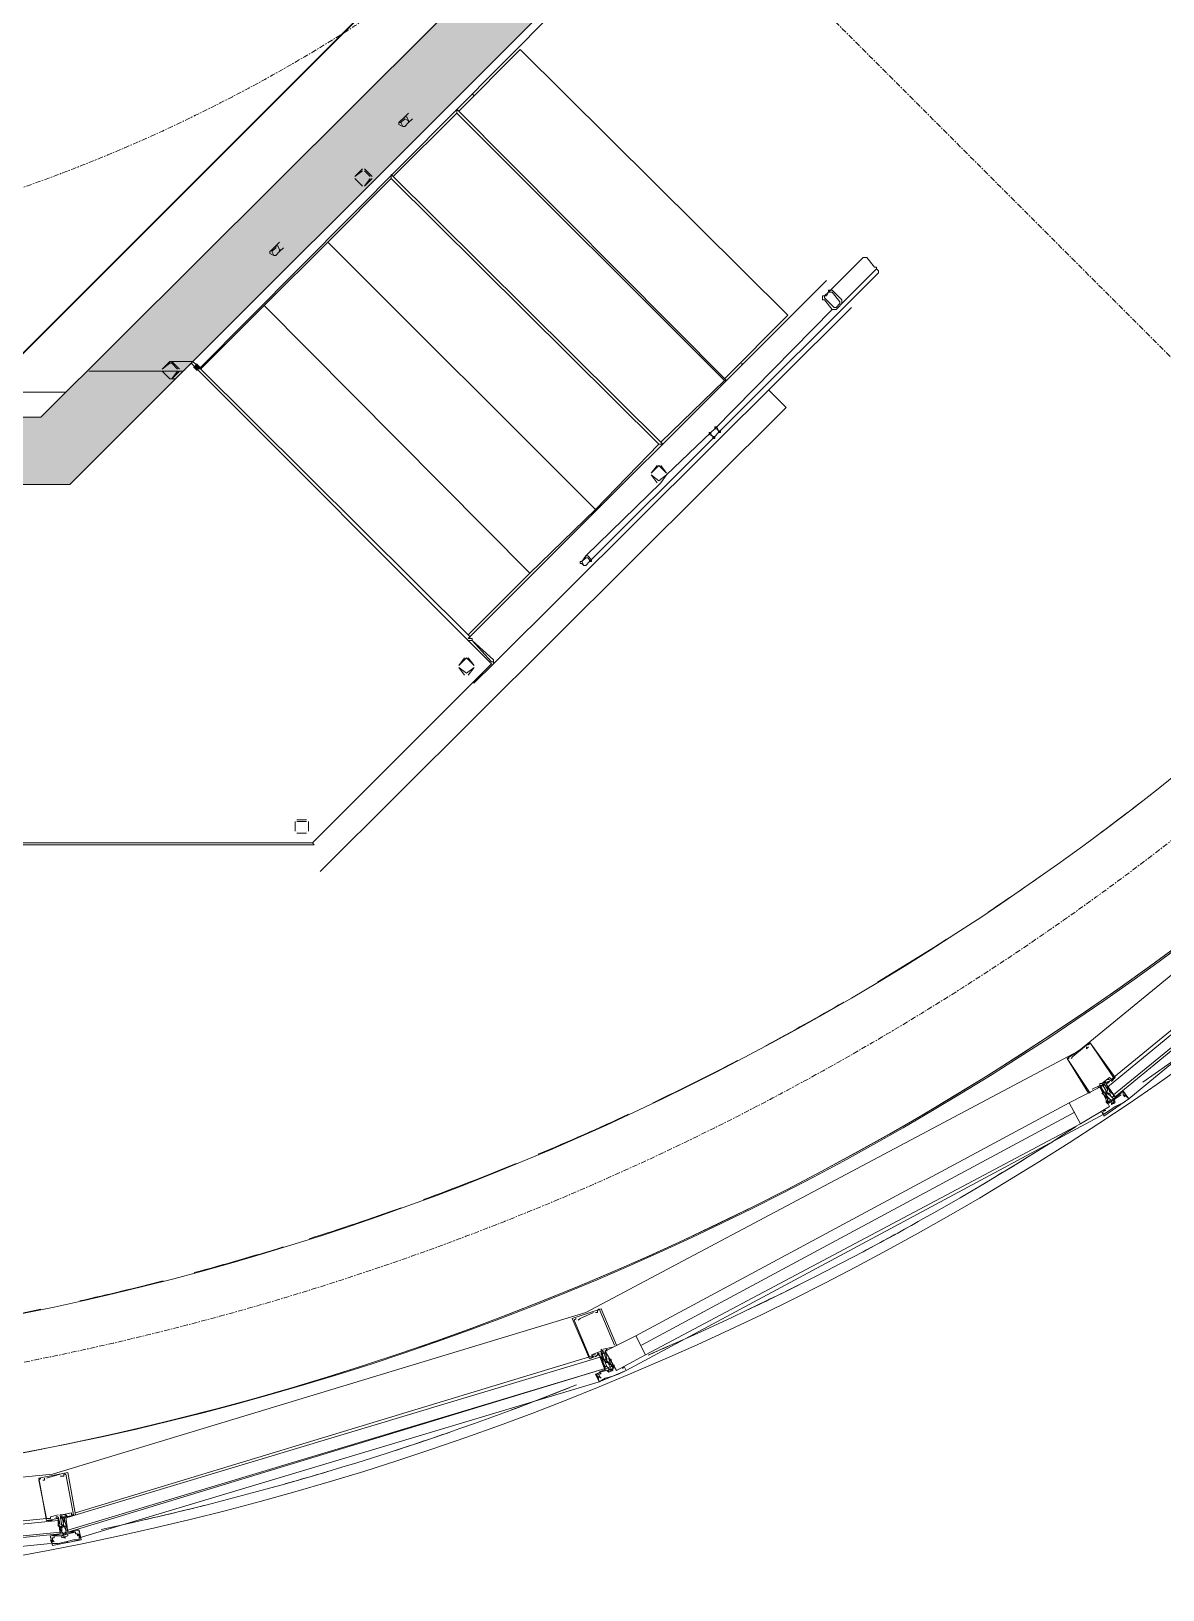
# Model space of a CAD drawing. Header units: millimetres. Extents: x 223 to 147055, y -17460 to 24540.
# Drawn here: x 103424 to 105912, y -11471 to -8044 of the extents above; entities that cross this region are included whole.
import ezdxf

# ---------------------------------------------------------------- set-up
doc = ezdxf.new("R2010")
doc.units = ezdxf.units.MM
doc.linetypes.add('ADSK_Линия сетки', pattern=[21, 12, -3, 3, -3])
for name, color, linetype, lineweight in [('A-ANNO-DIMS', 7, 'Continuous', 9), ('S-GRID', 7, 'Continuous', 9), ('раб осв', 7, 'Continuous', 40), ('ЭЛ', 250, 'Continuous', 50)]:
    doc.layers.add(name, color=color, linetype=linetype, lineweight=lineweight)
for name, color, linetype in [('PDF _A-AREA', 7, 'Continuous'), ('PDF _A-CLNG', 7, 'Continuous'), ('PDF _A-DETL', 7, 'Continuous'), ('PDF _A-DETL-GENF', 7, 'Continuous'), ('PDF _A-FLOR', 7, 'Continuous'), ('PDF _A-GLAZ', 7, 'Continuous'), ('PDF _A-GLAZ-CURT', 7, 'Continuous'), ('PDF _A-GLAZ-CWMG', 7, 'Continuous'), ('PDF _A-WALL', 7, 'Continuous'), ('PDF _A-WALL-PATT', 7, 'Continuous'), ('PDF _I-WALL', 7, 'Continuous'), ('PDF _S-BEAM', 7, 'Continuous'), ('PDF _S-FSTN', 7, 'Continuous')]:
    doc.layers.add(name, color=color, linetype=linetype)
doc.styles.add('GOST Common_I_6', font='ARIALN.TTF', dxfattribs={"height": 125})
doc.dimstyles.new('Диагональ_-_Gost_2_5мм', dxfattribs={"dimscale": 304.8, "dimtxt": 125.714375, "dimasz": 0.492126, "dimexe": 0.393701, "dimexo": 0.246063, "dimgap": 0.287073, "dimtad": 1, "dimdec": 0, "dimzin": 0, "dimdsep": 46, "dimtxsty": 'GOST Common_I_6', "dimsah": 1, "dimcen": 0.09, "dimdle": 0.393701, "dimazin": 0, "dimtfac": 1, "dimtdec": 4, "dimtix": 1, "dimtmove": 0, "dimatfit": 3, "dimfxl": 1, "dimtvp": 1, "dimtfill": 1, "dimtolj": 1, "dimtzin": 0, "dimarcsym": 2})

# ---------------------------------------------------------------- blocks, each defined once
blk = doc.blocks.new('*D338')
at = {"layer": 'A-ANNO-DIMS', "color": 0, "lineweight": -2, "transparency": 16777216}
for p, q in [((92115.2, 13595.1), (91913.7, 13796.7)), ((86612.7, 11315.9), (86612.7, 11600.9))]:
    blk.add_line(p, q, dxfattribs=at)
blk.add_arc((86612.7, 19097.7), 7616.7, 271.12837, 313.87163, dxfattribs=at)
at = {"layer": 'A-ANNO-DIMS', "color": 0, "transparency": 16777216}
for points in [[(91873.9, 13624.6), (91908.9, 13588.9), (91998.5, 13711.8)], [(86762.9, 11457.4), (86762.4, 11507.4), (86612.7, 11480.9)]]:
    blk.add_solid(points, dxfattribs=at)
at = {"layer": 'Defpoints', "color": 0, "transparency": 16777216}
for p in [(86612.7, 19097.7), (92168.2, 13542.1), (88584, 11740.4), (86612.7, 11240.9)]:
    blk.add_point(p, dxfattribs=at)
at = {"layer": 'A-ANNO-DIMS', "color": 0, "transparency": 16777216, "insert": (89470.1, 12199.3), "char_height": 125, "width": 588.088, "attachment_point": 5, "rotation": 22.5, "style": 'GOST Common_I_6', "bg_fill": 3, "box_fill_scale": 1.1, "bg_fill_color": 256, "bg_fill_true_color": 13158600, "bg_fill_transparency": 0}
blk.add_mtext('\\A1;45.00°', dxfattribs=at)
blk = doc.blocks.new('оси')
at = {"layer": 'S-GRID', "linetype": 'ADSK_Линия сетки'}
blk.add_line((86612.7, 19097.7), (92851.2, 12859.1), dxfattribs=at)
blk.add_arc((86612.7, 19097.7), 6000, 192.09621, 182.95219, dxfattribs=at)
at = {"layer": 'A-ANNO-DIMS'}
dim = blk.add_angular_dim_3p(base=(88584, 11740.4), center=(86612.7, 19097.7), p1=(86612.7, 11240.9), p2=(92168.2, 13542.1), dimstyle='Диагональ_-_Gost_2_5мм', override={"dimpost": '<>', "dimfxl": 6013.290219}, dxfattribs=at)
dim.commit()
dim.dimension.update_dxf_attribs({"geometry": '*D338', "text_midpoint": (89470.1, 12199.3)})
at = {"layer": 'S-GRID', "linetype": 'ADSK_Линия сетки'}
blk.add_arc((86612.7, 19097.7), 3500, 177.3315, 161.4375, dxfattribs=at)

msp = doc.modelspace()

# ---------------------------------------------------------------- hatches: boundary and pattern name
at = {"layer": 'PDF _A-GLAZ-CWMG', "lineweight": 15, "transparency": 33554559}
for points in [[(105790.5, -10395.8), (105786.3, -10395.8), (105786.3, -10400.1), (105790.5, -10404.3), (105794.7, -10400.1), (105794.7, -10395.8)], [(104702.6, -10975.8), (104698.3, -10975.8), (104698.3, -10980), (104702.6, -10984.2), (104706.8, -10980), (104706.8, -10975.8)]]:
    msp.add_hatch(color=256, dxfattribs=at).paths.add_polyline_path(points)
at = {"layer": 'PDF _A-WALL-PATT', "lineweight": 15, "true_color": 0xc0c0c0, "transparency": 33554559}
h = msp.add_hatch(color=9, dxfattribs=at)
h.paths.add_polyline_path([(104643.3, -7695), (103551.1, -8787.2), (103551.1, -8791.4), (103546.9, -8791.4), (103445.3, -8893), (101150.8, -8893), (101150.8, -7695), (102928.8, -7695), (102928.8, -7542.6), (101150.8, -7542.6), (101150.8, -7381.7), (101002.7, -7381.7), (101002.7, -9043.5), (101150.8, -9043.5), (101150.8, -9041.2), (103508.8, -9041.2), (103758.5, -8791.4), (103762.8, -8791.4), (103762.8, -8787.2), (103779.7, -8774.5), (103779.7, -8770.2), (105363, -7187), (105257.1, -7081.2), (104795.7, -7542.6), (103728.9, -7542.6), (103728.9, -7695)])
h.paths.add_polyline_path([(103750.1, -8787.2), (103750.1, -8791.4), (103733.1, -8808.3), (103745.8, -8791.4)], flags=16)
h.paths.add_polyline_path([(103728.9, -8774.5), (103712, -8787.2), (103728.9, -8770.2)], flags=16)
at = {"layer": 'PDF _S-BEAM', "lineweight": 15, "transparency": 33554559}
msp.add_hatch(color=256, dxfattribs=at).paths.add_polyline_path([(103788.2, -8774.5), (103783.9, -8778.7), (103779.7, -8782.9), (103783.9, -8787.2), (103788.2, -8791.4), (103792.4, -8787.2), (103796.6, -8782.9), (103792.4, -8778.7)])

# ---------------------------------------------------------------- linework, layer by layer
at = {"layer": 'PDF _A-AREA', "lineweight": 15}
for points in [[(104393.5, -8181.8), (104397.8, -8186.1)], [(104986.2, -8774.5), (104986.2, -8778.7)], [(105045.5, -8833.7), (105083.6, -8871.8), (104059.1, -9892.1)]]:
    msp.add_lwpolyline(points, dxfattribs=at)
at = {"layer": 'PDF _A-CLNG', "lineweight": 15}
for centre, radius, start, end in [((102245.5, -5078.7), 6399.7, 300.56416, 301.79992), ((102246.6, -5080.6), 6397.5, 298.03151, 299.26768), ((102246.6, -5080.7), 6397.4, 295.49924, 296.74091), ((102244.1, -5075.3), 6403.4, 293.33542, 294.20818), ((102246.7, -5081.3), 6396.8, 290.43441, 291.67621), ((102246.9, -5082), 6396.1, 287.90733, 289.14927), ((102246.3, -5080.4), 6397.8, 285.37527, 286.61688), ((102246, -5079.2), 6399.1, 282.84307, 284.08992)]:
    msp.add_arc(centre, radius, start, end, dxfattribs=at)
at = {"layer": 'PDF _A-DETL', "lineweight": 15}
msp.add_circle((102256, -5079.1), 6197.2, dxfattribs=at)
at = {"layer": 'PDF _A-DETL-GENF', "lineweight": 15}
for points in [[(105799, -10353.5), (105807.4, -10345), (105752.4, -10268.8), (105701.6, -10302.7), (105748.2, -10378.9)], [(105710.1, -10302.7), (105714.3, -10298.5), (105739.7, -10277.3)], [(105743.9, -10277.3), (105743.9, -10281.5), (105748.2, -10277.3)], [(105748.2, -10273.1), (105752.4, -10268.8), (105803.2, -10345), (105799, -10349.3), (105794.7, -10345), (105777.8, -10357.7), (105782, -10362), (105773.6, -10362), (105756.6, -10370.4)], [(105748.2, -10273.1), (105748.2, -10273.1)], [(105748.2, -10277.3), (105748.2, -10277.3)], [(105752.4, -10378.9), (105701.6, -10302.7), (105705.8, -10302.7)], [(105710.1, -10302.7), (105710.1, -10302.7)], [(105714.3, -10298.5), (105714.3, -10298.5)], [(105714.3, -10298.5), (105714.3, -10298.5)], [(105743.9, -10281.5), (105743.9, -10281.5)], [(105794.7, -10345), (105794.7, -10345)], [(105756.6, -10374.7), (105756.6, -10374.7)], [(105782, -10378.9), (105773.6, -10366.2), (105769.3, -10366.2)], [(105769.3, -10370.4), (105769.3, -10370.4)], [(105794.7, -10378.9), (105799, -10387.4), (105790.5, -10378.9), (105777.8, -10357.7), (105773.6, -10357.7), (105773.6, -10362), (105786.3, -10383.1), (105794.7, -10391.6), (105799, -10395.8), (105803.2, -10395.8), (105807.4, -10391.6)], [(105773.6, -10362), (105773.6, -10362)], [(105773.6, -10366.2), (105773.6, -10366.2)], [(105773.6, -10366.2), (105773.6, -10366.2)], [(105777.8, -10366.2), (105777.8, -10362), (105782, -10362), (105782, -10357.7)], [(105777.8, -10366.2), (105777.8, -10366.2)], [(105777.8, -10378.9), (105782, -10383.1), (105790.5, -10391.6), (105786.3, -10383.1), (105786.3, -10374.7), (105790.5, -10378.9), (105786.3, -10383.1), (105794.7, -10378.9), (105790.5, -10378.9)], [(105807.4, -10387.4), (105803.2, -10383.1), (105794.7, -10374.7), (105786.3, -10357.7), (105786.3, -10353.5), (105782, -10357.7), (105790.5, -10370.4), (105790.5, -10374.7)], [(105782, -10357.7), (105782, -10357.7)], [(105782, -10357.7), (105782, -10357.7)], [(105782, -10357.7), (105782, -10357.7)], [(105782, -10362), (105782, -10362)], [(105786.3, -10353.5), (105786.3, -10353.5)], [(105786.3, -10357.7), (105786.3, -10357.7)], [(105786.3, -10374.7), (105786.3, -10374.7)], [(105790.5, -10349.3), (105794.7, -10349.3)], [(105790.5, -10353.5), (105790.5, -10357.7), (105794.7, -10353.5)], [(105790.5, -10357.7), (105790.5, -10357.7)], [(105794.7, -10349.3), (105794.7, -10349.3)], [(105794.7, -10353.5), (105794.7, -10353.5)], [(105794.7, -10353.5), (105794.7, -10353.5)], [(105794.7, -10374.7), (105794.7, -10374.7)], [(105820.1, -10383.1), (105807.4, -10391.6), (105794.7, -10400.1), (105799, -10395.8)], [(105799, -10353.5), (105799, -10353.5)], [(105803.2, -10383.1), (105803.2, -10387.4), (105799, -10387.4), (105803.2, -10391.6), (105820.1, -10378.9)], [(105803.2, -10383.1), (105803.2, -10383.1)], [(105820.1, -10378.9), (105820.1, -10378.9)], [(105820.1, -10383.1), (105820.1, -10383.1)], [(105824.4, -10378.9), (105824.4, -10378.9)], [(105824.4, -10378.9), (105824.4, -10378.9)], [(105828.6, -10383.1), (105828.6, -10383.1)], [(105828.6, -10383.1), (105837.1, -10391.6), (105828.6, -10383.1)], [(105786.3, -10417), (105782, -10417), (105782, -10421.2)], [(105790.5, -10395.8), (105790.5, -10391.6), (105794.7, -10391.6)], [(105790.5, -10391.6), (105790.5, -10391.6)], [(105803.2, -10391.6), (105794.7, -10395.8), (105790.5, -10400.1), (105794.7, -10400.1)], [(105794.7, -10391.6), (105794.7, -10391.6)], [(105794.7, -10395.8), (105794.7, -10395.8)], [(105794.7, -10400.1), (105794.7, -10400.1)], [(105799, -10387.4), (105799, -10387.4)], [(105799, -10404.3), (105807.4, -10395.8)], [(105803.2, -10400.1), (105799, -10400.1), (105799, -10404.3), (105807.4, -10400.1), (105803.2, -10395.8)], [(105799, -10400.1), (105799, -10400.1)], [(105803.2, -10387.4), (105803.2, -10387.4)], [(105803.2, -10391.6), (105803.2, -10391.6)], [(105803.2, -10395.8), (105803.2, -10395.8)], [(105807.4, -10391.6), (105807.4, -10391.6)], [(105807.4, -10395.8), (105807.4, -10395.8)], [(104681.4, -10946.1), (104677.2, -10950.4), (104677.2, -10946.1), (104656, -10954.6), (104660.2, -10958.8), (104651.8, -10963.1), (104613.7, -10874.2), (104677.2, -10853), (104711, -10933.4)], [(104626.4, -10878.4), (104630.6, -10874.2), (104660.2, -10861.5)], [(104660.2, -10861.5), (104660.2, -10861.5)], [(104664.5, -10861.5), (104668.7, -10861.5), (104668.7, -10857.2), (104672.9, -10853), (104706.8, -10933.4)], [(104664.5, -10861.5), (104664.5, -10861.5)], [(104668.7, -10857.2), (104668.7, -10857.2)], [(104660.2, -10958.8), (104651.8, -10958.8), (104617.9, -10878.4), (104622.1, -10874.2)], [(104622.1, -10878.4), (104622.1, -10878.4)], [(104626.4, -10878.4), (104626.4, -10878.4)], [(104630.6, -10874.2), (104630.6, -10874.2)], [(104630.6, -10874.2), (104630.6, -10874.2)], [(104660.2, -10954.6), (104664.5, -10954.6)], [(104660.2, -10954.6), (104660.2, -10954.6)], [(104660.2, -10958.8), (104660.2, -10958.8)], [(104664.5, -10958.8), (104668.7, -10954.6), (104672.9, -10950.4)], [(104664.5, -10954.6), (104664.5, -10954.6)], [(104664.5, -10954.6), (104664.5, -10954.6)], [(104664.5, -10958.8), (104664.5, -10958.8)], [(104685.6, -10988.5), (104685.6, -10980), (104681.4, -10971.5), (104681.4, -10967.3), (104672.9, -10954.6), (104668.7, -10950.4)], [(104668.7, -10954.6), (104668.7, -10954.6)], [(104672.9, -10950.4), (104672.9, -10950.4)], [(104672.9, -10950.4), (104672.9, -10950.4)], [(104694.1, -10975.8), (104689.9, -10967.3), (104681.4, -10946.1), (104677.2, -10941.9), (104677.2, -10946.1), (104685.6, -10971.5), (104689.9, -10980), (104694.1, -10984.2)], [(104681.4, -10963.1), (104681.4, -10967.3), (104677.2, -10950.4), (104677.2, -10954.6), (104681.4, -10950.4), (104685.6, -10950.4), (104685.6, -10946.1)], [(104677.2, -10950.4), (104677.2, -10950.4)], [(104702.6, -10937.7), (104681.4, -10941.9)], [(104681.4, -10946.1), (104681.4, -10946.1)], [(104681.4, -10950.4), (104681.4, -10950.4)], [(104689.9, -10946.1), (104689.9, -10941.9), (104685.6, -10946.1), (104689.9, -10963.1), (104689.9, -10967.3), (104685.6, -10971.5), (104694.1, -10971.5), (104689.9, -10967.3)], [(104685.6, -10946.1), (104685.6, -10946.1)], [(104685.6, -10946.1), (104685.6, -10946.1)], [(104685.6, -10950.4), (104685.6, -10950.4)], [(104685.6, -10963.1), (104685.6, -10963.1)], [(104685.6, -10980), (104689.9, -10980), (104685.6, -10971.5), (104685.6, -10963.1)], [(104689.9, -10941.9), (104689.9, -10941.9)], [(104694.1, -10971.5), (104698.3, -10975.8), (104694.1, -10963.1), (104694.1, -10958.8)], [(104694.1, -10963.1), (104694.1, -10963.1)], [(104702.6, -10937.7), (104702.6, -10937.7)], [(104677.2, -11005.4), (104672.9, -11001.2), (104672.9, -10996.9), (104668.7, -10996.9), (104664.5, -10996.9), (104668.7, -11001.2), (104672.9, -11013.9), (104668.7, -11001.2), (104672.9, -11005.4)], [(104664.5, -10996.9), (104664.5, -10996.9)], [(104668.7, -10996.9), (104668.7, -10996.9)], [(104668.7, -10996.9), (104668.7, -10996.9)], [(104702.6, -10988.5), (104694.1, -10992.7), (104689.9, -10988.5), (104702.6, -10984.2), (104698.3, -10988.5), (104694.1, -10984.2), (104694.1, -10988.5), (104689.9, -10988.5), (104672.9, -10992.7), (104689.9, -10984.2), (104698.3, -10980), (104702.6, -10980), (104698.3, -10975.8), (104694.1, -10975.8), (104698.3, -10984.2)], [(104672.9, -10992.7), (104672.9, -10992.7)], [(104677.2, -10996.9), (104672.9, -10992.7)], [(104672.9, -10996.9), (104672.9, -10996.9)], [(104672.9, -10996.9), (104672.9, -10996.9)], [(104689.9, -10980), (104689.9, -10980)], [(104689.9, -10984.2), (104689.9, -10984.2)], [(104689.9, -10988.5), (104689.9, -10988.5)], [(104694.1, -10975.8), (104694.1, -10975.8)], [(104694.1, -10988.5), (104694.1, -10992.7), (104702.6, -10988.5), (104702.6, -10984.2), (104706.8, -10980)], [(104694.1, -10992.7), (104694.1, -10992.7)], [(104698.3, -10975.8), (104698.3, -10975.8)], [(104698.3, -10980), (104698.3, -10980)], [(104698.3, -10988.5), (104698.3, -10988.5)], [(104698.3, -10988.5), (104698.3, -10988.5)], [(104702.6, -10984.2), (104702.6, -10984.2)], [(104702.6, -10988.5), (104702.6, -10988.5)], [(104723.7, -10984.2), (104728, -10980)], [(104728, -10980), (104732.2, -10988.5), (104728, -10980)], [(104668.7, -11001.2), (104668.7, -11001.2)], [(104672.9, -11001.2), (104672.9, -11001.2)], [(104672.9, -11005.4), (104672.9, -11005.4)], [(103504.5, -11339.8), (103500.3, -11327.1), (103496.1, -11310.2), (103500.3, -11310.2), (103500.3, -11306), (103504.5, -11310.2), (103508.8, -11310.2), (103521.5, -11306), (103504.5, -11212.8), (103441, -11225.5), (103458, -11318.7), (103470.7, -11318.7)], [(103483.4, -11306), (103466.4, -11310.2), (103466.4, -11314.4), (103458, -11314.4), (103441, -11229.8), (103445.3, -11225.5)], [(103449.5, -11229.8), (103453.7, -11229.8), (103453.7, -11225.5)], [(103449.5, -11229.8), (103449.5, -11229.8)], [(103458, -11225.5), (103487.6, -11217.1)], [(103458, -11225.5), (103458, -11225.5)], [(103487.6, -11221.3), (103491.8, -11221.3), (103496.1, -11221.3), (103496.1, -11217.1), (103500.3, -11217.1), (103517.2, -11306), (103513, -11306), (103513, -11301.7), (103491.8, -11306), (103491.8, -11310.2), (103487.6, -11310.2)], [(103487.6, -11221.3), (103487.6, -11221.3)], [(103496.1, -11217.1), (103496.1, -11217.1)], [(103500.3, -11331.4), (103500.3, -11339.8), (103496.1, -11331.4), (103491.8, -11306), (103487.6, -11306), (103491.8, -11331.4), (103491.8, -11327.1), (103496.1, -11331.4), (103491.8, -11331.4), (103487.6, -11335.6), (103500.3, -11331.4), (103496.1, -11331.4)], [(103491.8, -11306), (103491.8, -11306)], [(103496.1, -11306), (103500.3, -11306)], [(103500.3, -11306), (103500.3, -11306)], [(103508.8, -11306), (103508.8, -11306)], [(103513, -11301.7), (103513, -11301.7)], [(103470.7, -11314.4), (103470.7, -11314.4)], [(103470.7, -11314.4), (103470.7, -11314.4)], [(103487.6, -11335.6), (103491.8, -11344.1), (103496.1, -11348.3), (103491.8, -11352.5), (103487.6, -11352.5), (103474.9, -11352.5), (103474.9, -11356.8), (103470.7, -11356.8), (103470.7, -11361), (103474.9, -11365.2)], [(103474.9, -11314.4), (103474.9, -11314.4)], [(103474.9, -11314.4), (103474.9, -11314.4)], [(103487.6, -11348.3), (103487.6, -11344.1), (103487.6, -11331.4), (103483.4, -11331.4), (103483.4, -11314.4), (103479.1, -11314.4), (103479.1, -11310.2), (103483.4, -11310.2)], [(103479.1, -11310.2), (103479.1, -11310.2)], [(103483.4, -11310.2), (103483.4, -11310.2)], [(103487.6, -11327.1), (103483.4, -11310.2), (103483.4, -11314.4)], [(103483.4, -11310.2), (103483.4, -11310.2)], [(103483.4, -11310.2), (103483.4, -11310.2)], [(103487.6, -11314.4), (103491.8, -11310.2), (103491.8, -11314.4), (103496.1, -11310.2), (103496.1, -11322.9)], [(103487.6, -11310.2), (103487.6, -11310.2)], [(103487.6, -11314.4), (103487.6, -11314.4)], [(103487.6, -11344.1), (103491.8, -11344.1), (103491.8, -11331.4)], [(103491.8, -11327.1), (103491.8, -11327.1)], [(103496.1, -11310.2), (103496.1, -11310.2)], [(103496.1, -11310.2), (103496.1, -11310.2)], [(103500.3, -11310.2), (103500.3, -11310.2)], [(103500.3, -11327.1), (103500.3, -11327.1)], [(103504.5, -11344.1), (103504.5, -11339.8), (103500.3, -11339.8), (103500.3, -11348.3)], [(103500.3, -11339.8), (103500.3, -11339.8)], [(103504.5, -11310.2), (103504.5, -11310.2)], [(103504.5, -11339.8), (103504.5, -11339.8)], [(103508.8, -11310.2), (103508.8, -11310.2)], [(103529.9, -11344.1), (103529.9, -11339.8), (103525.7, -11339.8)], [(103466.4, -11352.5), (103466.4, -11356.8)], [(103466.4, -11352.5), (103466.4, -11352.5)], [(103466.4, -11356.8), (103466.4, -11356.8)], [(103466.4, -11361), (103466.4, -11361)], [(103521.5, -11344.1), (103500.3, -11344.1), (103491.8, -11348.3), (103470.7, -11352.5)], [(103470.7, -11352.5), (103470.7, -11352.5)], [(103470.7, -11356.8), (103470.7, -11356.8)], [(103470.7, -11361), (103470.7, -11365.2)], [(103474.9, -11356.8), (103474.9, -11356.8)], [(103474.9, -11365.2), (103474.9, -11365.2)], [(103491.8, -11344.1), (103491.8, -11344.1)], [(103491.8, -11348.3), (103491.8, -11348.3)], [(103496.1, -11348.3), (103504.5, -11348.3), (103521.5, -11344.1), (103521.5, -11348.3), (103525.7, -11348.3), (103525.7, -11352.5), (103529.9, -11348.3)], [(103496.1, -11348.3), (103496.1, -11348.3)], [(103496.1, -11352.5), (103496.1, -11352.5)], [(103500.3, -11356.8), (103496.1, -11356.8), (103496.1, -11352.5)], [(103496.1, -11356.8), (103496.1, -11356.8)], [(103500.3, -11344.1), (103500.3, -11344.1)], [(103500.3, -11352.5), (103500.3, -11352.5)], [(103500.3, -11352.5), (103500.3, -11352.5)], [(103504.5, -11348.3), (103504.5, -11348.3)], [(103521.5, -11344.1), (103521.5, -11344.1)], [(103521.5, -11344.1), (103521.5, -11344.1)], [(103525.7, -11344.1), (103525.7, -11344.1)], [(103525.7, -11344.1), (103525.7, -11344.1)], [(103525.7, -11344.1), (103525.7, -11344.1)], [(103529.9, -11348.3), (103529.9, -11348.3)]]:
    msp.add_lwpolyline(points, dxfattribs=at)
for points in [[(105824.4, -10383.1), (105828.6, -10387.4), (105828.6, -10383.1), (105828.6, -10378.9), (105824.4, -10374.7), (105824.4, -10378.9)], [(105837.1, -10391.6), (105824.4, -10400.1), (105807.4, -10408.5), (105794.7, -10417), (105782, -10425.5), (105777.8, -10421.2), (105782, -10429.7)], [(104732.2, -10988.5), (104715.3, -10996.9), (104702.6, -11001.2), (104685.6, -11005.4), (104672.9, -11013.9)], [(103534.2, -11361), (103529.9, -11348.3), (103529.9, -11361), (103517.2, -11361), (103500.3, -11365.2), (103483.4, -11369.5), (103470.7, -11369.5), (103466.4, -11361), (103470.7, -11373.7)], [(103491.8, -11352.5), (103491.8, -11356.8), (103504.5, -11352.5), (103504.5, -11348.3)]]:
    msp.add_lwpolyline(points, close=True, dxfattribs=at)
at = {"layer": 'PDF _A-FLOR', "lineweight": 15}
msp.add_lwpolyline([(105829.6, 246.9, 0.600453), (95826.3, -5079.6, 1), (108665.8, -5079.6, 0.247585), (105870.8, 218.9)], format="xyb", dxfattribs=at)
for centre, radius, start, end in [((102237.1, -5053.6), 5925.3, 306.55697, 307.75432), ((102237.1, -5053.5), 5925.4, 303.73364, 305.22206), ((102236.7, -5052.8), 5926.1, 300.95415, 302.67851), ((102237.7, -5054.4), 5924.3, 298.21283, 300.11903), ((102237.6, -5054.1), 5924.6, 295.51576, 297.5427), ((102237.6, -5054.2), 5924.5, 292.85714, 294.9555), ((102237.3, -5053.3), 5925.4, 290.23701, 292.34604), ((102237.6, -5054.2), 5924.4, 287.66058, 289.72602), ((102237.5, -5053.8), 5924.9, 285.11735, 287.08377), ((102237.7, -5054.4), 5924.3, 282.61218, 284.43047), ((102237.7, -5054.5), 5924.2, 280.14574, 281.76081)]:
    msp.add_arc(centre, radius, start, end, dxfattribs=at)
at = {"layer": 'PDF _A-GLAZ', "lineweight": 15}
for points in [[(105731.2, -10446.6), (105705.8, -10400.1), (105773.6, -10366.2), (105794.7, -10408.5)], [(105773.6, -10366.2), (105794.7, -10408.5), (105731.2, -10446.6), (105705.8, -10400.1)], [(104753.4, -10912.3), (105705.8, -10400.1)], [(105731.2, -10446.6), (104774.5, -10954.6)], [(104774.5, -10954.6), (104753.4, -10912.3), (104685.6, -10946.1), (104711, -10988.5)], [(104753.4, -10912.3), (104774.5, -10954.6), (104711, -10988.5), (104685.6, -10946.1)]]:
    msp.add_lwpolyline(points, close=True, dxfattribs=at)
for points in [[(105773.6, -10366.2), (105794.7, -10408.5)], [(104766.1, -10933.4), (105718.5, -10421.2)], [(104711, -10988.5), (104685.6, -10946.1)]]:
    msp.add_lwpolyline(points, dxfattribs=at)
at = {"layer": 'PDF _A-GLAZ-CURT', "lineweight": 15}
for points in [[(105803.2, -10383.1), (106747.2, -9612.7), (106730.3, -9591.5), (105790.5, -10366.2)], [(103504.5, -11339.8), (104685.6, -10984.2), (104677.2, -10958.8), (103496.1, -11314.4)], [(102293.8, -11462.6), (103487.6, -11344.1), (103483.4, -11318.7), (102289.6, -11437.2)]]:
    msp.add_lwpolyline(points, close=True, dxfattribs=at)
at = {"layer": 'PDF _A-GLAZ-CWMG', "lineweight": 15}
for points in [[(106662.6, -9519.5), (105727, -10285.8), (104643.3, -10861.5), (103470.7, -11217.1), (102315, -11331.4), (102315, -11428.7), (103458, -11314.4)], [(106692.2, -9616.9), (105803.2, -10345)], [(106734.5, -9625.4), (105807.4, -10387.4)], [(106730.3, -9655), (105837.1, -10391.6)], [(105777.8, -10421.2), (105782, -10429.7), (105837.1, -10391.6), (105824.4, -10374.7), (105807.4, -10387.4), (105786.3, -10357.7), (105807.4, -10345), (105752.4, -10268.8), (105701.6, -10302.7), (105748.2, -10378.9)], [(105782, -10383.1), (105790.5, -10400.1)], [(105790.5, -10395.8), (105790.5, -10400.1)], [(105811.7, -10408.5), (105807.4, -10412.8)], [(105811.7, -10408.5), (105811.7, -10408.5)], [(105782, -10425.5), (104732.2, -10988.5)], [(104711, -10933.4), (104677.2, -10853), (104613.7, -10874.2), (104651.8, -10963.1), (104672.9, -10954.6), (104685.6, -10988.5), (104664.5, -10996.9), (104672.9, -11013.9), (104732.2, -10988.5), (104728, -10980)], [(104651.8, -10958.8), (103521.5, -11301.7)], [(104702.6, -10980), (104698.3, -10963.1)], [(104685.6, -10984.2), (103504.5, -11344.1)], [(104702.6, -10980), (104702.6, -10980)], [(104672.9, -11013.9), (103529.9, -11356.8)], [(104702.6, -11001.2), (104702.6, -11001.2)], [(104702.6, -11001.2), (104702.6, -11001.2)], [(103487.6, -11348.3), (102319.2, -11462.6)], [(103466.4, -11369.5), (102319.2, -11483.8)], [(103500.3, -11365.2), (103500.3, -11365.2)], [(103504.5, -11365.2), (103500.3, -11365.2)]]:
    msp.add_lwpolyline(points, dxfattribs=at)
msp.add_lwpolyline([(103466.4, -11352.5), (103470.7, -11373.7), (103534.2, -11361), (103529.9, -11339.8), (103504.5, -11344.1), (103500.3, -11310.2), (103521.5, -11306), (103504.5, -11212.8), (103441, -11225.5), (103458, -11318.7), (103483.4, -11314.4), (103487.6, -11348.3)], close=True, dxfattribs=at)
at = {"layer": 'PDF _A-WALL', "lineweight": 15}
for p, q in [((103508.8, -9041.2), (105363, -7187)), ((102401.3, -9041.2), (103508.8, -9041.2))]:
    msp.add_line(p, q, dxfattribs=at)
msp.add_lwpolyline([(103728.9, -7614.6), (103728.9, -7695), (104647.5, -7695), (103445.3, -8893), (101150.8, -8893), (101150.8, -7695), (102928.8, -7695), (102928.8, -7614.6)], dxfattribs=at)
at = {"layer": 'PDF _A-WALL-PATT', "color": 9, "lineweight": 15, "true_color": 0xc0c0c0}
for points in [[(103779.7, -8770.2), (103728.9, -8770.2), (103779.7, -8770.2)], [(103728.9, -8770.2), (103728.9, -8770.2), (103728.9, -8770.2)], [(103728.9, -8770.2), (103728.9, -8770.2), (103728.9, -8770.2)], [(103728.9, -8774.5), (103728.9, -8770.2), (103728.9, -8774.5)], [(103733.1, -8774.5), (103733.1, -8770.2), (103733.1, -8774.5)], [(103712, -8791.4), (103551.1, -8791.4), (103712, -8791.4)], [(103712, -8787.2), (103712, -8787.2), (103712, -8787.2)], [(103712, -8787.2), (103712, -8787.2), (103712, -8787.2)], [(103712, -8791.4), (103712, -8791.4), (103712, -8791.4)], [(103712, -8791.4), (103712, -8791.4), (103712, -8791.4)], [(103712, -8791.4), (103712, -8791.4), (103712, -8791.4)], [(103712, -8791.4), (103712, -8791.4), (103712, -8791.4)], [(103745.8, -8791.4), (103712, -8791.4), (103745.8, -8791.4)], [(103750.1, -8791.4), (103712, -8791.4), (103750.1, -8791.4)], [(103712, -8791.4), (103712, -8791.4), (103712, -8791.4)], [(103712, -8791.4), (103712, -8791.4), (103712, -8791.4)], [(103712, -8791.4), (103712, -8791.4), (103712, -8791.4)], [(103712, -8791.4), (103712, -8791.4), (103712, -8791.4)], [(103733.1, -8774.5), (103728.9, -8774.5), (103733.1, -8774.5)], [(103728.9, -8774.5), (103728.9, -8774.5), (103728.9, -8774.5)], [(103728.9, -8774.5), (103728.9, -8774.5), (103728.9, -8774.5)], [(103728.9, -8774.5), (103728.9, -8774.5), (103728.9, -8774.5)], [(103728.9, -8774.5), (103728.9, -8774.5), (103728.9, -8774.5)], [(103728.9, -8774.5), (103728.9, -8774.5), (103728.9, -8774.5)], [(103728.9, -8774.5), (103728.9, -8774.5), (103728.9, -8774.5)], [(103733.1, -8774.5), (103733.1, -8774.5), (103733.1, -8774.5)], [(103733.1, -8774.5), (103733.1, -8774.5), (103733.1, -8774.5)], [(103758.5, -8791.4), (103750.1, -8791.4), (103758.5, -8791.4)], [(103750.1, -8791.4), (103750.1, -8791.4), (103750.1, -8791.4)], [(103750.1, -8791.4), (103750.1, -8791.4), (103750.1, -8791.4)], [(103750.1, -8791.4), (103750.1, -8791.4), (103750.1, -8791.4)], [(103750.1, -8791.4), (103750.1, -8791.4), (103750.1, -8791.4)], [(103733.1, -8808.3), (103728.9, -8808.3), (103733.1, -8808.3)], [(103733.1, -8808.3), (103728.9, -8808.3), (103733.1, -8808.3)], [(103728.9, -8808.3), (103728.9, -8808.3), (103728.9, -8808.3)], [(103728.9, -8808.3), (103728.9, -8808.3), (103728.9, -8808.3)], [(103728.9, -8808.3), (103728.9, -8808.3), (103728.9, -8808.3)], [(103728.9, -8808.3), (103728.9, -8808.3), (103728.9, -8808.3)], [(103728.9, -8808.3), (103728.9, -8808.3), (103728.9, -8808.3)], [(103728.9, -8808.3), (103728.9, -8808.3), (103728.9, -8808.3)], [(103728.9, -8808.3), (103728.9, -8808.3), (103728.9, -8808.3)], [(103728.9, -8808.3), (103728.9, -8808.3), (103728.9, -8808.3)], [(103728.9, -8808.3), (103728.9, -8808.3), (103728.9, -8808.3)], [(103728.9, -8808.3), (103728.9, -8808.3), (103728.9, -8808.3)], [(103728.9, -8808.3), (103728.9, -8808.3), (103728.9, -8808.3)], [(103728.9, -8808.3), (103728.9, -8808.3), (103728.9, -8808.3)], [(103728.9, -8808.3), (103728.9, -8808.3), (103728.9, -8808.3)], [(103728.9, -8808.3), (103728.9, -8808.3), (103728.9, -8808.3)], [(103728.9, -8808.3), (103728.9, -8808.3), (103728.9, -8808.3)], [(103728.9, -8808.3), (103728.9, -8808.3), (103728.9, -8808.3)], [(103741.6, -8808.3), (103728.9, -8808.3), (103741.6, -8808.3)], [(103733.1, -8808.3), (103733.1, -8808.3), (103733.1, -8808.3)], [(103733.1, -8808.3), (103733.1, -8808.3), (103733.1, -8808.3)], [(103741.6, -8808.3), (103733.1, -8808.3), (103741.6, -8808.3)]]:
    msp.add_lwpolyline(points, dxfattribs=at)
for points in [[(103728.9, -8770.2), (103728.9, -8770.2), (103728.9, -8770.2)], [(103733.1, -8770.2), (103733.1, -8770.2), (103733.1, -8770.2)], [(103712, -8787.2), (103712, -8787.2), (103712, -8787.2)], [(103712, -8787.2), (103712, -8787.2), (103712, -8787.2)], [(103712, -8791.4), (103712, -8791.4), (103712, -8791.4)], [(103750.1, -8791.4), (103750.1, -8791.4), (103750.1, -8791.4)], [(103733.1, -8808.3), (103733.1, -8808.3), (103733.1, -8808.3)], [(103733.1, -8808.3), (103733.1, -8808.3), (103733.1, -8808.3)]]:
    msp.add_lwpolyline(points, close=True, dxfattribs=at)
at = {"layer": 'PDF _I-WALL', "lineweight": 15}
msp.add_lwpolyline([(101141.1, -11180, 0.467725), (108445.7, -5079.6, 0.246441), (105768.6, 22.1, -0.246441), (108445.7, -5079.6, -0.467579), (101144, -11180.5)], format="xyb", dxfattribs=at)
for radius, start, end in [(5899.1, 271.45569, 313.54432), (6398.6, 304.46962, 313.97273), (6398.6, 293.35142, 302.89857), (6398.6, 282.01354, 291.80236)]:
    msp.add_arc((102246.1, -5079.6), radius, start, end, dxfattribs=at)
at = {"layer": 'PDF _S-BEAM', "lineweight": 15}
for points in [[(103788.2, -8782.9), (103788.2, -8778.7), (103779.7, -8770.2), (103788.2, -8778.7), (103792.4, -8782.9), (103792.4, -8787.2), (104575.6, -7999.8)], [(104253.8, -8224.2), (104245.4, -8232.6)], [(104948.1, -8812.6), (104952.3, -8812.6), (104359.7, -8215.7), (104359.7, -8224.2)], [(104253.8, -8245.3), (104262.3, -8236.9)], [(104152.2, -8346.9), (104135.3, -8363.8), (104152.2, -8351.1)], [(104152.2, -8351.1), (104152.2, -8351.1)], [(104173.4, -8363.8), (104156.5, -8346.9)], [(104156.5, -8351.1), (104169.2, -8363.8)], [(104804.2, -8952.3), (104812.6, -8952.3), (104215.7, -8359.6), (104215.7, -8368.1)], [(104139.5, -8368.1), (104139.5, -8368.1)], [(104139.5, -8368.1), (104139.5, -8368.1)], [(104152.2, -8380.8), (104152.2, -8380.8)], [(104152.2, -8380.8), (104152.2, -8380.8)], [(104169.2, -8368.1), (104156.5, -8385), (104173.4, -8368.1)], [(104169.2, -8368.1), (104169.2, -8368.1)], [(103970.2, -8507.8), (103961.7, -8516.2)], [(103970.2, -8528.9), (103978.7, -8520.5)], [(105206.3, -8643.2), (105278.3, -8571.3), (105282.5, -8567), (105282.5, -8562.8), (105278.3, -8562.8), (105261.4, -8541.6), (105257.1, -8541.6), (105252.9, -8541.6), (105176.7, -8617.8)], [(105172.5, -8592.4), (104385.1, -9379.8), (104389.3, -9379.8), (104393.5, -9379.8), (104393.5, -9384.1), (104389.3, -9384.1), (104385.1, -9384.1)], [(104935.4, -8926.9), (105286.8, -8575.5), (105286.8, -8571.3), (105282.5, -8567)], [(104440.1, -9434.9), (105227.5, -8651.7)], [(105185.2, -8655.9), (104926.9, -8918.4)], [(103728.9, -8770.2), (103712, -8787.2), (103728.9, -8774.5)], [(103750.1, -8787.2), (103733.1, -8770.2)], [(103712, -8791.4), (103728.9, -8808.3), (103712, -8791.4)], [(103716.2, -8791.4), (103716.2, -8791.4)], [(103716.2, -8791.4), (103716.2, -8791.4)], [(103728.9, -8774.5), (103728.9, -8774.5)], [(103728.9, -8804.1), (103728.9, -8804.1)], [(103728.9, -8804.1), (103728.9, -8804.1)], [(103733.1, -8774.5), (103745.8, -8787.2)], [(103745.8, -8791.4), (103733.1, -8808.3), (103750.1, -8791.4)], [(103745.8, -8791.4), (103745.8, -8791.4)], [(103788.2, -8787.2), (103792.4, -8782.9), (104389.3, -9375.6), (104385.1, -9379.8)], [(104651.8, -9210.5), (104926.9, -8935.3)], [(104918.5, -8926.9), (104821.1, -9020)], [(104808.4, -8998.8), (104821.1, -9015.8), (104804.2, -8998.8), (104787.2, -9015.8), (104799.9, -8998.8)], [(104804.2, -9003.1), (104804.2, -9003.1)], [(104804.2, -9003.1), (104804.2, -9003.1)], [(103174.3, -9041.2), (103174.3, -9828.6), (104042.2, -9828.6), (104046.4, -9832.8), (103170.1, -9832.8), (103170.1, -9828.6), (103170.1, -9824.3), (103170.1, -9760.8), (103170.1, -9756.6), (103170.1, -9752.4), (103055.8, -9752.4)], [(104808.4, -9036.9), (104643.3, -9197.8)], [(104787.2, -9015.8), (104787.2, -9015.8)], [(104808.4, -9036.9), (104821.1, -9020), (104804.2, -9032.7), (104787.2, -9020), (104799.9, -9036.9)], [(104804.2, -9032.7), (104804.2, -9032.7)], [(104385.1, -9422.2), (104397.8, -9439.1), (104380.8, -9422.2), (104363.9, -9439.1), (104376.6, -9422.2)], [(104385.1, -9460.3), (104397.8, -9443.3), (104380.8, -9456), (104363.9, -9443.3), (104376.6, -9460.3)], [(104380.8, -9426.4), (104380.8, -9426.4)], [(104380.8, -9426.4), (104380.8, -9426.4)], [(104380.8, -9456), (104380.8, -9456)], [(104029.5, -9777.8), (104008.3, -9777.8)], [(104008.3, -9782), (104008.3, -9782)], [(104029.5, -9782), (104008.3, -9782)], [(104029.5, -9782), (104029.5, -9782)], [(104033.7, -9803.2), (104033.7, -9782), (104033.7, -9803.2)], [(104008.3, -9803.2), (104008.3, -9803.2)], [(104008.3, -9803.2), (104008.3, -9803.2)], [(104029.5, -9803.2), (104029.5, -9803.2)], [(104029.5, -9803.2), (104029.5, -9803.2)]]:
    msp.add_lwpolyline(points, dxfattribs=at)
for points in [[(104249.6, -8232.6), (104245.4, -8232.6), (104232.7, -8245.3), (104232.7, -8249.6), (104241.1, -8253.8), (104245.4, -8253.8), (104253.8, -8245.3), (104253.8, -8241.1)], [(104245.4, -8236.9), (104253.8, -8241.1), (104253.8, -8245.3), (104245.4, -8253.8), (104241.1, -8253.8), (104236.9, -8245.3), (104232.7, -8245.3), (104236.9, -8245.3)], [(104135.3, -8368.1), (104152.2, -8385)], [(103966, -8516.2), (103961.7, -8516.2), (103961.7, -8520.5), (103953.3, -8528.9), (103957.5, -8537.4), (103961.7, -8537.4), (103970.2, -8528.9), (103970.2, -8524.7), (103966, -8516.2), (103961.7, -8516.2), (103953.3, -8524.7), (103949, -8528.9), (103949, -8533.2), (103957.5, -8537.4), (103961.7, -8537.4), (103970.2, -8528.9), (103970.2, -8524.7), (103974.4, -8524.7), (103970.2, -8524.7)], [(105185.2, -8613.6), (105180.9, -8613.6), (105176.7, -8613.6), (105176.7, -8617.8), (105168.2, -8626.3), (105164, -8626.3), (105164, -8630.5), (105164, -8634.8), (105168.2, -8634.8), (105185.2, -8655.9), (105189.4, -8655.9), (105193.6, -8655.9), (105197.9, -8651.7), (105206.3, -8643.2), (105206.3, -8639), (105206.3, -8634.8)], [(105185.2, -8617.8), (105202.1, -8639), (105202.1, -8643.2), (105193.6, -8651.7), (105189.4, -8651.7), (105168.2, -8630.5), (105168.2, -8626.3), (105172.5, -8626.3), (105176.7, -8617.8), (105180.9, -8617.8)], [(104931.2, -8914.2), (104926.9, -8914.2), (104926.9, -8918.4), (104918.5, -8926.9), (104914.2, -8926.9), (104914.2, -8931.1), (104922.7, -8935.3), (104922.7, -8939.6), (104926.9, -8939.6), (104926.9, -8935.3), (104935.4, -8926.9), (104939.6, -8926.9), (104939.6, -8922.6), (104935.4, -8922.6)], [(104931.2, -8918.4), (104935.4, -8922.6), (104935.4, -8926.9), (104926.9, -8935.3), (104922.7, -8935.3), (104918.5, -8931.1), (104918.5, -8926.9), (104926.9, -8918.4)], [(104647.5, -9197.8), (104643.3, -9197.8), (104634.8, -9210.5), (104630.6, -9210.5), (104630.6, -9214.7), (104634.8, -9214.7), (104639.1, -9219), (104643.3, -9219), (104651.8, -9210.5), (104656, -9210.5), (104656, -9206.3)], [(104647.5, -9202), (104651.8, -9206.3), (104651.8, -9210.5), (104643.3, -9219), (104639.1, -9219), (104634.8, -9210.5), (104643.3, -9202)], [(104397.8, -9477.2), (104440.1, -9434.9), (104440.1, -9430.6), (104435.9, -9430.6), (104393.5, -9384.1), (104440.1, -9426.4), (104440.1, -9430.6), (104440.1, -9434.9), (104397.8, -9477.2), (104393.5, -9477.2)], [(104004.1, -9782), (104004.1, -9803.2)], [(104008.3, -9807.4), (104029.5, -9807.4)]]:
    msp.add_lwpolyline(points, close=True, dxfattribs=at)
at = {"layer": 'PDF _S-FSTN', "lineweight": 15}
for points in [[(104948.1, -8808.3), (105087.8, -8668.6), (104499.4, -8084.5), (104363.9, -8219.9)], [(104808.4, -8948), (104948.1, -8812.6), (104359.7, -8224.2), (104220, -8363.8)], [(104664.5, -9096.2), (104804.2, -8952.3), (104215.7, -8368.1), (104076, -8507.8)], [(104520.5, -9235.9), (104664.5, -9096.2), (104076, -8507.8), (103936.3, -8647.5)], [(104385.1, -9371.4), (104520.5, -9235.9), (103936.3, -8647.5), (103796.6, -8787.2)], [(103174.3, -9041.2), (103174.3, -9828.6), (104042.2, -9828.6), (104435.9, -9434.9), (103775.5, -8774.5)], [(103500.3, -8838), (103174.3, -8838), (103174.3, -8893)]]:
    msp.add_lwpolyline(points, dxfattribs=at)

# ---------------------------------------------------------------- next in the draw order: block references
msp.add_blockref('оси', (15638.8, -24180.7))

# ---------------------------------------------------------------- next in the draw order: linework, layer by layer
at = {"layer": 'раб осв', "color": 0, "lineweight": 40}
msp.add_lwpolyline([(101452.7, -5532), (101452.7, -7302), (103322.7, -7302), (103322.7, -7302), (103322.7, -7752), (104406, -7752), (103391.5, -8766.6), (103044.4, -8766.6)], dxfattribs=at)
at = {"layer": 'ЭЛ', "color": 7, "lineweight": 25}
msp.add_lwpolyline([(108640.7, 835.2, 0, 0, 0), (107693.4, -789.9, 150, 0, 0), (107894.6, -448.8, 0, 0, 0), (103044.4, -8766.6, 0, 0, 0)], format="xyseb", dxfattribs=at)

doc.saveas('drawing.dxf')
